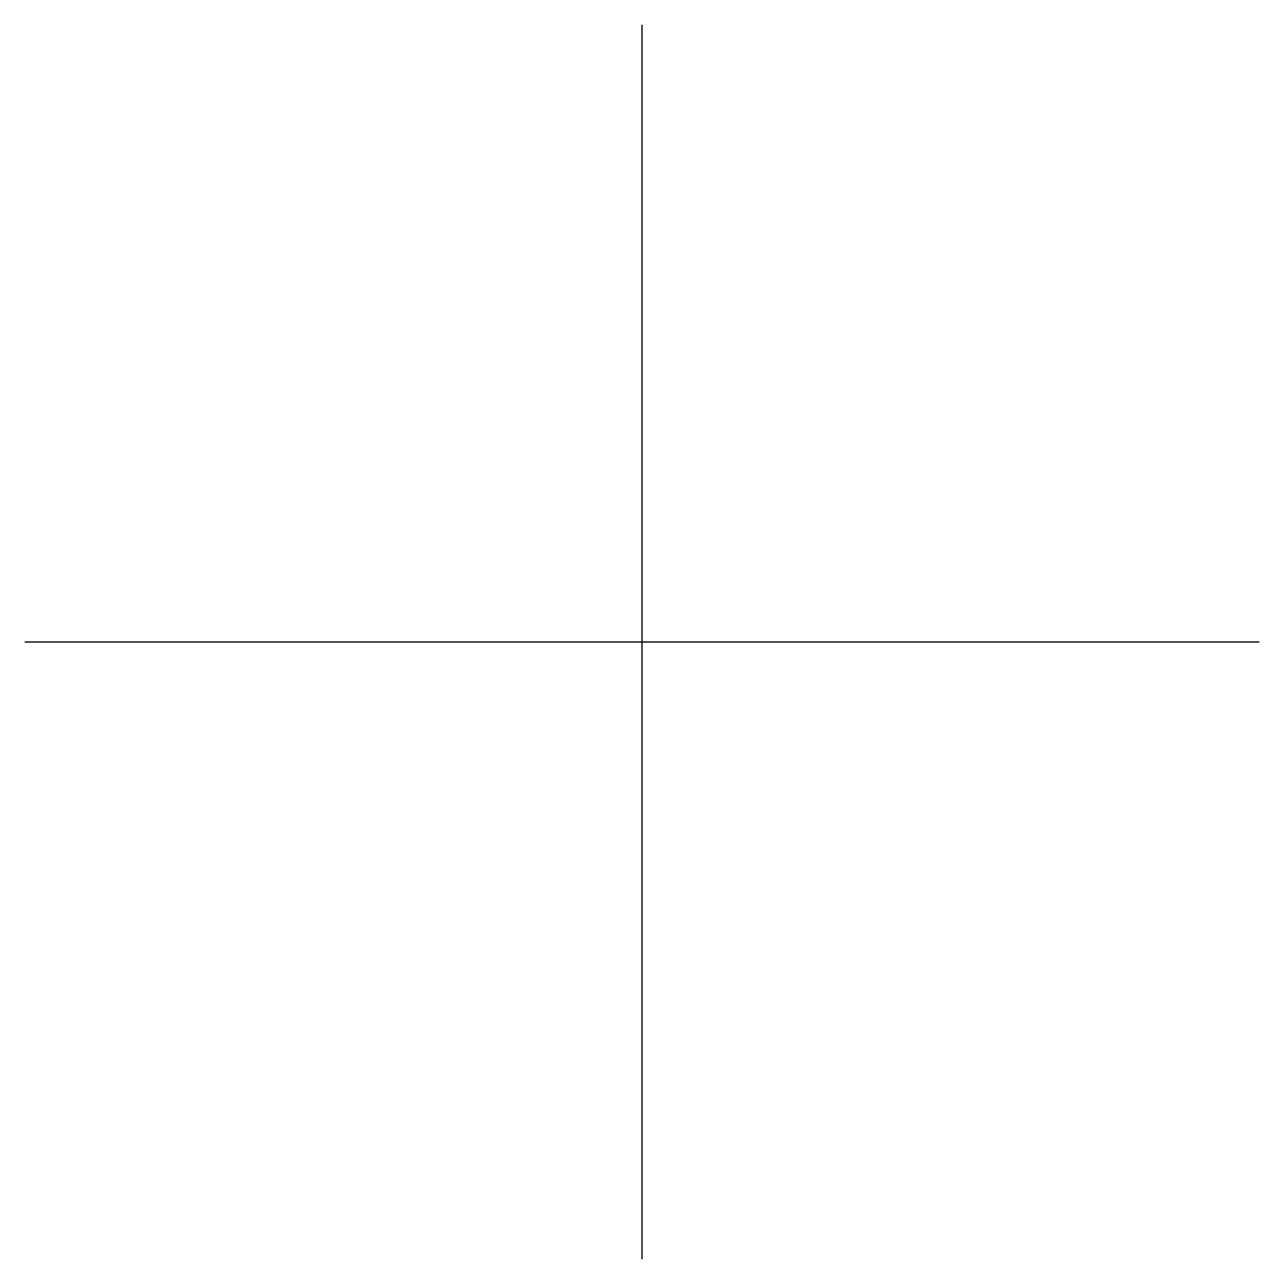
# Model space of a CAD drawing. Extents: x -2 to 2, y -2 to 2.
import ezdxf

# ---------------------------------------------------------------- set-up
doc = ezdxf.new("R2010")
doc.units = 0
doc.header["$MEASUREMENT"] = 0

msp = doc.modelspace()

# ---------------------------------------------------------------- linework, layer by layer
at = {"lineweight": -3}
for p, q in [((0, -2), (0, 2)), ((2, 0), (-2, 0))]:
    msp.add_line(p, q, dxfattribs=at)

doc.saveas('drawing.dxf')
